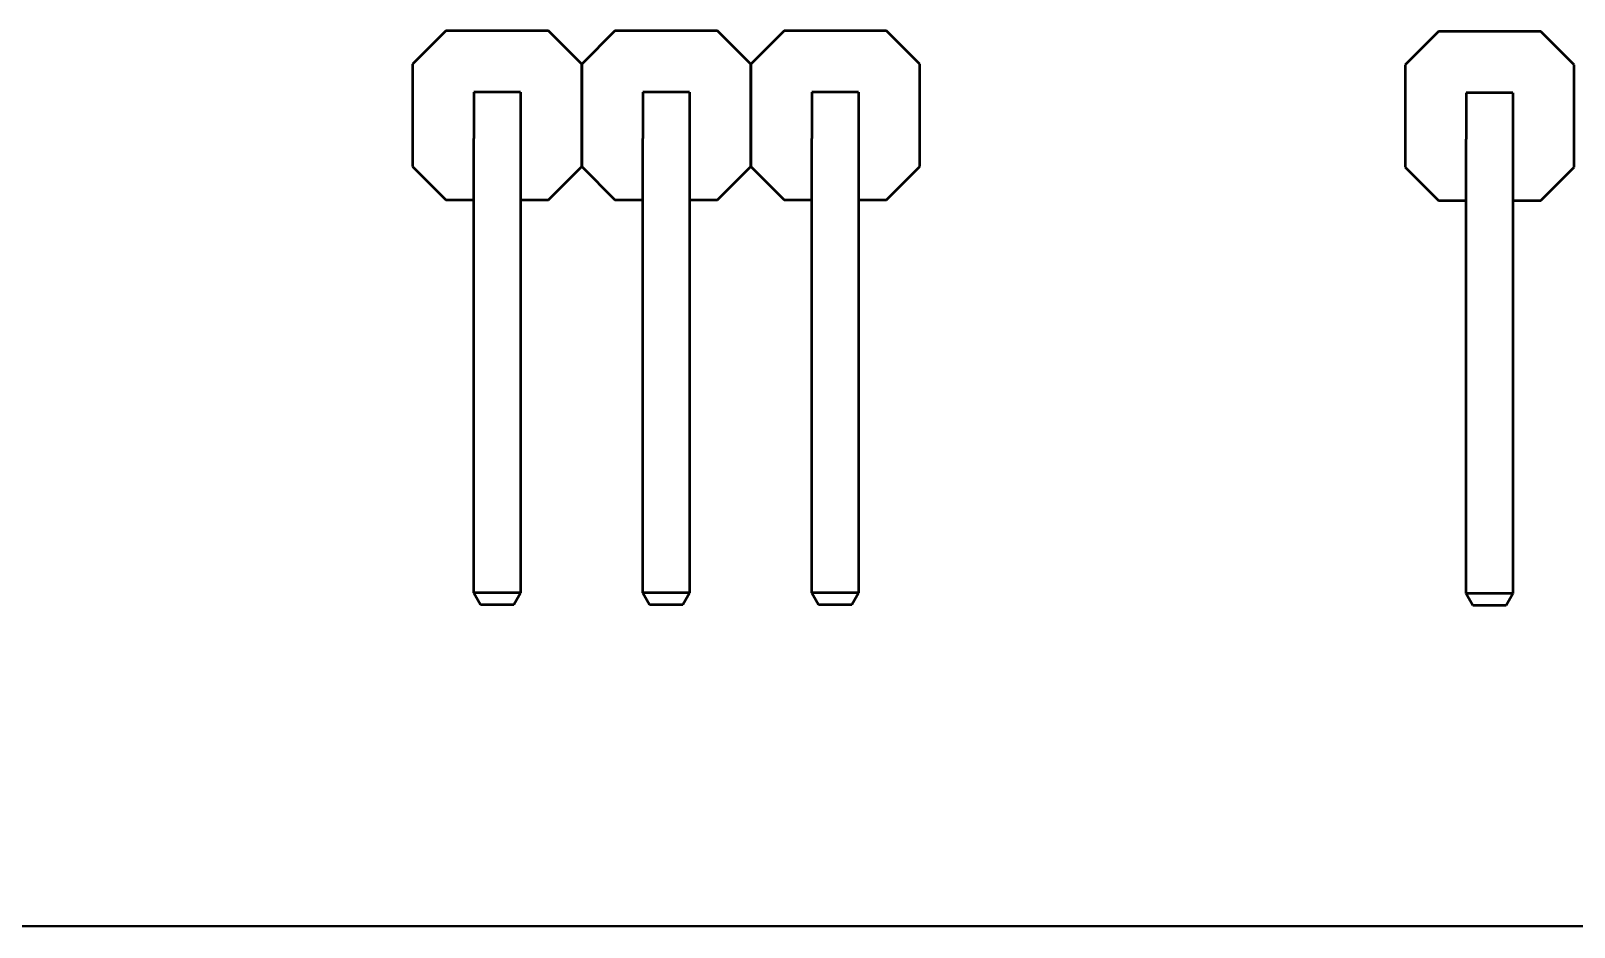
# Model space of a CAD drawing. Header units: millimetres. Extents: x -309 to 752, y -52 to 188.
# Drawn here: x 31.89 to 55.08, y 86.68 to 100.15 of the extents above; entities that cross this region are included whole.
import ezdxf

# ---------------------------------------------------------------- set-up
doc = ezdxf.new("R2010")
doc.units = ezdxf.units.MM
doc.header["$LTSCALE"] = 0.5
doc.layers.add('Видимый контур (ГОСТ)', color=7, linetype='Continuous', lineweight=50)

msp = doc.modelspace()

# ---------------------------------------------------------------- linework, layer by layer
at = {"layer": 'Видимый контур (ГОСТ)'}
for p, q in [((38.126, 100.146), (37.626, 99.646)), ((39.666, 100.146), (38.126, 100.146)), ((40.166, 99.646), (39.666, 100.146)), ((40.666, 100.146), (40.166, 99.646)), ((42.206, 100.146), (40.666, 100.146)), ((42.706, 99.646), (42.206, 100.146)), ((43.206, 100.146), (42.706, 99.646)), ((44.746, 100.146), (43.206, 100.146)), ((45.246, 99.646), (44.746, 100.146)), ((53.036, 100.136), (52.536, 99.636)), ((54.576, 100.136), (53.036, 100.136)), ((55.076, 99.636), (54.576, 100.136)), ((37.626, 99.646), (37.626, 98.106)), ((40.166, 99.646), (40.166, 98.106)), ((40.166, 98.106), (40.166, 99.646)), ((42.706, 99.646), (42.706, 98.106)), ((42.706, 98.106), (42.706, 99.646)), ((45.246, 98.106), (45.246, 99.646)), ((52.536, 99.636), (52.536, 98.096)), ((55.076, 98.096), (55.076, 99.636)), ((38.546, 99.226), (38.546, 98.526)), ((39.246, 99.226), (38.546, 99.226)), ((39.246, 99.226), (39.246, 98.526)), ((41.086, 99.226), (41.086, 98.526)), ((41.786, 99.226), (41.086, 99.226)), ((41.786, 99.226), (41.786, 98.526)), ((43.626, 99.226), (43.626, 98.526)), ((44.326, 99.226), (43.626, 99.226)), ((44.326, 99.226), (44.326, 98.526)), ((53.456, 99.216), (53.456, 98.516)), ((54.156, 99.216), (53.456, 99.216)), ((54.156, 99.216), (54.156, 98.516)), ((38.546, 91.699), (38.546, 98.526)), ((39.246, 98.526), (39.246, 91.699)), ((41.086, 91.699), (41.086, 98.526)), ((41.786, 98.526), (41.786, 91.699)), ((43.626, 91.699), (43.626, 98.526)), ((44.326, 98.526), (44.326, 91.699)), ((53.456, 91.689), (53.456, 98.516)), ((54.156, 98.516), (54.156, 91.689)), ((37.626, 98.106), (38.126, 97.606)), ((39.666, 97.606), (40.166, 98.106)), ((40.166, 98.106), (40.666, 97.606)), ((42.206, 97.606), (42.706, 98.106)), ((42.706, 98.106), (43.206, 97.606)), ((44.746, 97.606), (45.246, 98.106)), ((52.536, 98.096), (53.036, 97.596)), ((54.576, 97.596), (55.076, 98.096)), ((38.126, 97.606), (38.546, 97.606)), ((39.246, 97.606), (39.666, 97.606)), ((40.666, 97.606), (41.086, 97.606)), ((41.786, 97.606), (42.206, 97.606)), ((43.206, 97.606), (43.626, 97.606)), ((44.326, 97.606), (44.746, 97.606)), ((53.036, 97.596), (53.456, 97.596)), ((54.156, 97.596), (54.576, 97.596)), ((39.246, 91.699), (38.546, 91.699)), ((38.546, 91.699), (38.646, 91.526)), ((39.146, 91.526), (39.246, 91.699)), ((41.786, 91.699), (41.086, 91.699)), ((41.086, 91.699), (41.186, 91.526)), ((41.686, 91.526), (41.786, 91.699)), ((44.326, 91.699), (43.626, 91.699)), ((43.626, 91.699), (43.726, 91.526)), ((44.226, 91.526), (44.326, 91.699)), ((54.156, 91.689), (53.456, 91.689)), ((53.456, 91.689), (53.556, 91.516)), ((54.056, 91.516), (54.156, 91.689)), ((38.646, 91.526), (39.146, 91.526)), ((41.186, 91.526), (41.686, 91.526)), ((43.726, 91.526), (44.226, 91.526)), ((53.556, 91.516), (54.056, 91.516)), ((95.936, 86.676), (25.102, 86.691))]:
    msp.add_line(p, q, dxfattribs=at)

doc.saveas('drawing.dxf')
